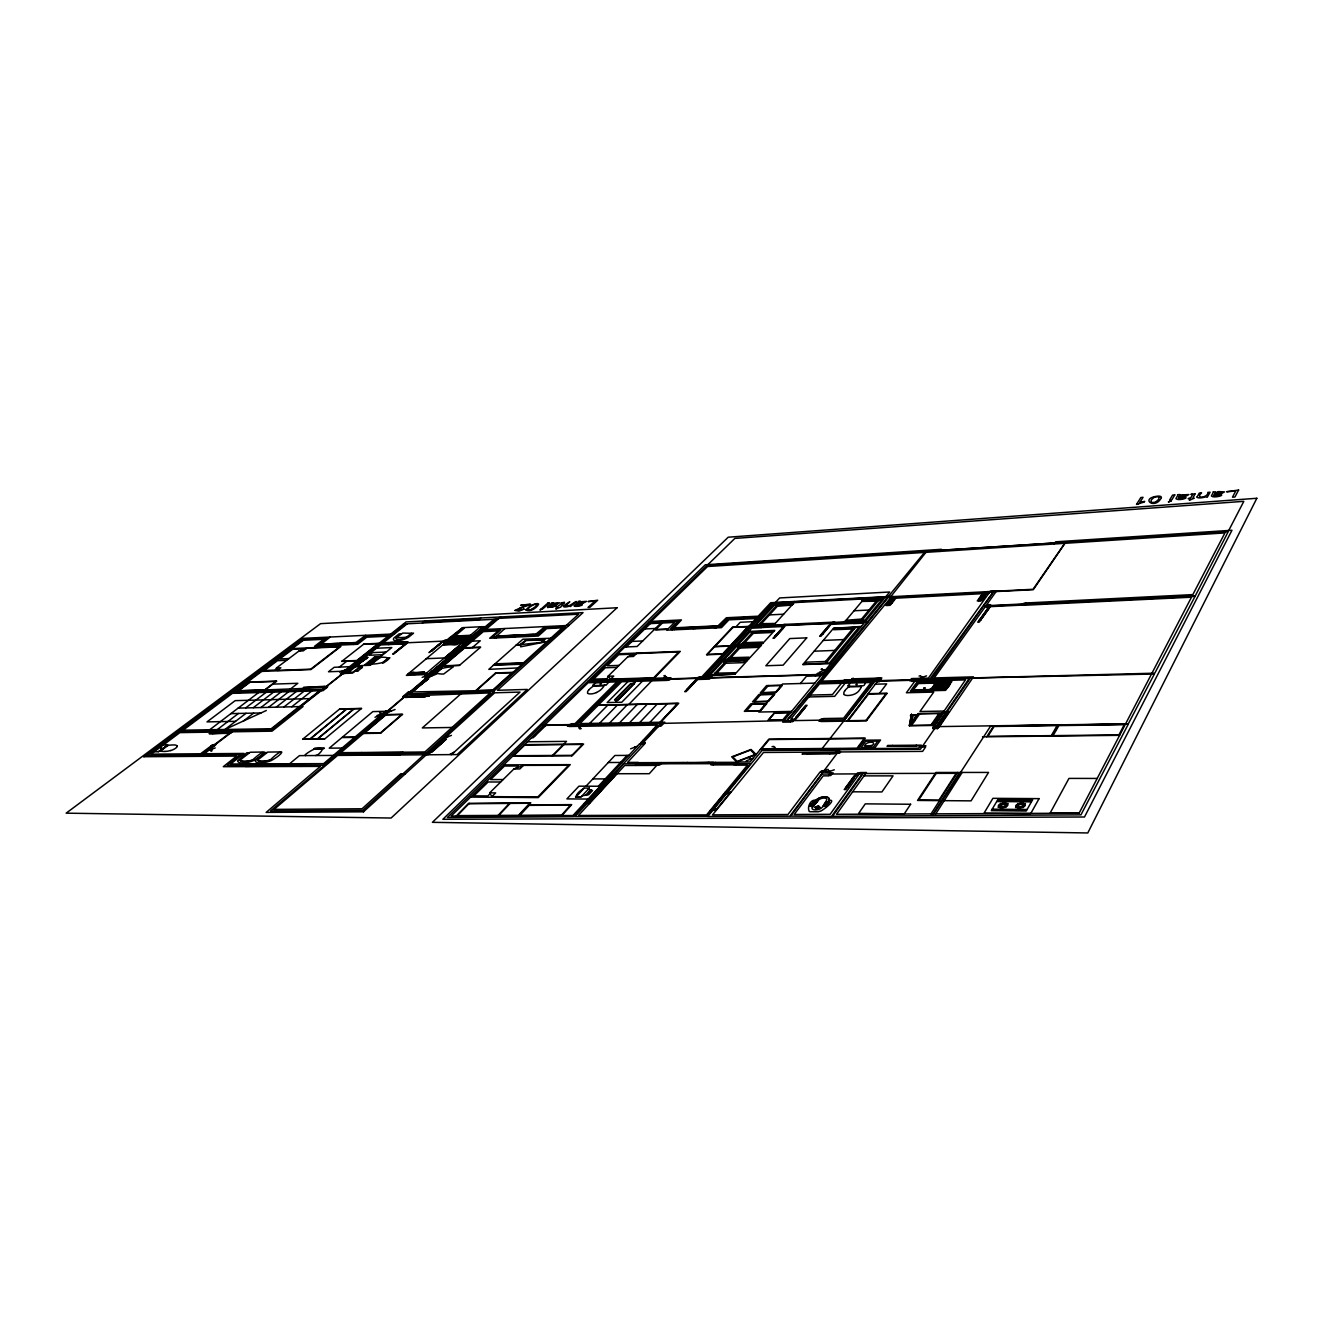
<?xml version="1.0" encoding="UTF-8"?>
<svg xmlns="http://www.w3.org/2000/svg" width="1323" height="1323" viewBox="0 0 1323 1323"><rect width="100%" height="100%" fill="white"/><g stroke="black" fill="none" stroke-linecap="round" stroke-linejoin="round"><path stroke-width="1.5" d="M666.577 677.095L664.295 677.74M664.278 677.674L666.56 677.045M634.428 747.181L636.909 746.486L630.624 748.801M750.141 759.071L752.77 758.459L746.222 760.857M599.981 684.074L600.956 683.495M447.802 736.894L445.52 737.539L451.441 735.373M574.199 605.769L574.331 605.421A8.848 2.96 -16.4 0 1 574.893 604.859L576.464 603.437M547.474 607.24L547.623 606.893A8.765 2.911 -16.7 0 1 548.185 606.331L550.765 604.049A20.143 6.615 -16.9 0 0 551.278 603.553L551.327 603.503A4.399 1.455 -16.8 0 0 551.674 602.825L553.427 602.726A4.333 1.439 -16.8 0 1 553.031 603.338L559.679 602.808L555.296 605.223A9.658 3.192 -16.7 0 1 554.287 605.372L553.692 605.438A21.135 7.078 -16.9 0 0 550.236 605.901L550.219 605.917M584.452 601.965L580.863 603.271A16.703 5.639 -16.5 0 0 577.721 603.735L578.068 603.437M436.838 673.92L431.53 676.003M422.186 677.376L427.544 675.309M913.3 714.817L911.415 725.004L910.34 725.153L912.242 714.966L916.178 714.652L914.755 720.754M775.228 623.464L759.915 623.679M395.064 709.492L389.541 711.675M914.226 721.564L915.731 714.85L913.25 714.966M376.972 715.561L382.579 713.411M374.971 717.248L380.594 715.098M443.685 644.946L445.057 643.772M462.785 627.631L447.869 639.125L470.608 638.083L484.119 626.523L470.293 637.339L450.052 638.281L462.785 627.631L482.978 626.655M339.614 672.117L344.79 670.133M600.807 684.189L601.039 683.495M782.191 685.496L776.006 692.409L760.278 692.905L766.596 685.579L782.141 685.297M774.583 694.443L768.382 701.438L752.489 701.918L758.922 694.476L774.55 694.244M389.425 711.476L391.542 710.765M382.612 713.61L380.544 714.304M380.627 715.296L378.576 716.008M324.152 748.338L323.143 748.934A29.089 10.468 -20.2 0 0 313.832 749.016L314.857 748.156A29.073 10.452 -20.2 0 1 324.152 748.074M209.563 749.909L211.63 749.132M215.202 747.925L209.696 750.124M565.616 605.686L569.8 601.816L564.425 605.173A9.046 3.026 -16.5 0 0 563.681 605.917M431.414 675.772L433.415 675.11M427.61 675.507L425.642 676.202M1228.29 531.35L1243.818 501.334L734.86 538.411L707.226 565.268L1228.157 531.813L1195.38 595.697L983.717 605.851L993.904 591.662L1033.263 589.711L1065.677 542.314M760.361 749.413L918.592 748.173L919.336 747.098L925.571 747.048L922.611 751.381L763.487 752.473L712.535 814.869L787.929 814.521L820.161 771.888L830.927 772.533L828.446 775.857L823.204 775.857L794.197 814.488L830.1 814.323L860.281 772.516L866.449 772.516L836.516 814.307L1079.105 813.182L1191.494 597.202L1024.763 605.223L1026.466 602.726M443.453 645.227L448.315 644.797A11.89 3.986 -18 0 1 451.176 644.714A17.96 6.02 -18.1 0 1 451.821 644.764L454.103 644.929A5.871 1.968 -17.8 0 0 456.187 644.714L457.113 644.45M344.79 670.43L343.037 671.026M367.513 663.914L367.529 663.881A2.712 0.893 -18.8 0 1 367.248 664.196M1051.934 736.068L1058.251 725.169M864.117 685.297L865.49 682.966M1179.19 496.654L1179.008 496.968A18.969 6.45 -9.8 0 1 1182.812 496.39L1186.499 495.1L1180.033 495.794A5.937 2.001 -9.8 0 0 1179.256 496.654M564.425 602.66L564.458 602.577A11.345 3.754 -16.7 0 1 563.499 603.553L560.704 607.092L555.759 609.043L557.777 607.24L556.09 607.34L561.911 603.602A5.06 1.687 -16.7 0 0 562.292 603.238M986.743 736.779L993.54 726.079L1125.393 724.227M935.808 813.843L962.152 772.45M931.061 813.86L957.571 772.45M1023.059 605.058L1024.035 603.09L1192.85 594.606L1224.933 532.921L707.54 566.525L651.148 621.413L681.444 619.925L672.183 629.913M856.907 684.851L855.882 684.636L856.94 684.074M937.064 727.485L946.937 713.031M924.942 747.048L925.835 745.742L887.055 746.288L887.667 745.444L921.288 745.147L919.965 747.082M937.445 728.725L948.856 711.989M933.674 725.054L941.596 713.527M934.071 725.054L941.993 713.51M943.994 712.072L932.665 728.576L937.577 728.51M915.731 746.056L916.326 745.196M930.945 725.103L938.883 713.577M1054.1 544.018L1055.622 541.818L1231.978 530.258L1084.48 817.002L442.874 819.301L705.291 564.789L941.381 549.31L939.644 551.459M911.53 725.384L919.634 713.924M891.934 746.255L892.545 745.395M979.566 620.123L987.719 608.696M988.529 608.646L980.393 620.09L988.678 608.646M990.282 606.645L979.268 622.124L977.78 622.19L990.596 604.71L986.726 604.661L996.632 590.852L990.282 591.183L928.399 678.12L911.497 678.6L909.827 680.849L912.126 680.799M463.778 644.367L464.34 643.904A7.095 2.381 -17.8 0 0 464.869 643.391L465.183 642.995M988.562 604.578L986.793 607.059L984.957 607.141L934.203 677.955L973.414 676.847L938.917 727.452L932.765 727.551L965.492 679.89L911.712 681.362L913.796 678.534M849.184 785.002L845.877 789.566L844.223 789.566L854.393 775.526L858.098 775.526M849.349 784.787L857.569 772.847L860.033 772.847M981.253 598.856L983.733 595.466L981.401 598.856M980.178 600.791L985.453 593.514M981.914 598.823L984.378 595.433M982.708 598.79L985.172 595.383M987.934 591.53L981.633 600.725L977.267 600.94L982.559 593.663M846.588 786.821L852.822 778.222M874.371 748.52L880.523 740.037L864.531 740.202L858.296 748.636M847.497 786.821L853.715 778.222M847.663 786.838L853.881 778.222M979.003 598.972L981.484 595.582M979.946 598.922L982.278 595.532M978.722 600.874L984.014 593.597M980.459 598.906L982.923 595.499M914.788 681.279L906.387 692.756L933.724 692.094L919.981 711.509L944.076 711.063M816.026 809.031L818.524 805.657M857.486 748.653L865.275 738.102L768.779 739.16L750.058 761.949L738.697 761.982L736.068 765.157L747.445 765.124L706.548 814.902L578.449 815.481L624.688 765.488L656.754 765.389L649.279 773.707L611.772 773.723M818.276 800.316L812.372 807.162A5.474 2.53 -13.9 0 0 815.365 809.924A5.474 2.53 -13.9 0 0 822.245 807.311L826.544 800.382A4.581 2.117 -13.8 0 0 824.097 798.067A4.581 2.117 -13.8 0 0 818.276 800.316L812.372 807.162M825.585 771.871L826.577 770.565L821.583 770.78L820.756 771.888M840.552 751.944L839.592 753.234L802.78 753.25L802.118 754.11L834.35 753.895L835.789 751.977M865.97 720.423L886.063 693.616M879.481 693.401L886.658 683.892L875.33 684.189M829.587 753.928L830.232 753.085M861.918 601.419L877.844 601.155M847.051 721.118L878.919 679.509M806.798 754.077L807.46 753.234M855.601 679.179L855.022 679.923L875.975 679.162M925.042 688.175L923.702 688.44M923.586 688.125L925.058 687.811M845.116 683.181L834.681 696.345L808.833 696.956M841.445 683.28L832.465 694.542L810.371 695.071M891.371 603.404L894.067 600.08M895.903 598.178L890.131 605.306L885.98 605.504L893.653 596.491M796.314 716.983L804.053 707.656M888.609 603.553L891.454 600.212M887.369 605.438L893.157 598.31M797.289 716.967L804.864 707.64M889.221 603.52L891.934 600.195M889.982 603.47L892.827 600.146M888.742 605.372L894.53 598.244M890.611 603.453L893.306 600.113M887.716 603.586L890.561 600.262M715.611 810.354L730.379 792.295M885.831 596.673L889.668 592.009L779.644 597.946L775.46 602.478M710.914 810.304L725.732 792.262M782.505 720.208L788.938 712.419M825.552 661.483L852.425 629.02M861.604 618.966L876.256 601.237M815.431 675.97L817.664 673.258L823.055 673.093M826.114 663.055L855.534 627.416M862.133 620.206L878.885 599.898M608.514 682.47L606.331 684.867M734.067 764.843L736.167 762.313M851.863 623.431L853.484 621.479M855.766 621.132L853.715 623.58L864.101 623.116L782.753 722.16L790.178 722.027L792.593 719.084L790.741 719.117L819.499 683.892L871.146 682.47L843.594 718.207L823.386 718.554L821.037 721.531L866.449 720.803L887.121 693.219L868.07 693.682M768.729 719.96L774.418 713.163M800.398 683.511L806.484 676.235L820.822 675.805M844.14 621.479L865.027 620.074L881.746 599.749L861.951 600.774M845.48 620.967L862.48 600.741M863.555 600.08L865.523 597.748M803.392 663.898L833.44 628.375L858.875 627.267L829.521 662.939L802.648 664.526L830.794 663.699M804.268 663.782L807.162 662.112L827.454 661.417M834.234 628.359L833.672 629.715L854.278 628.938M760.378 710.567L766.034 703.919M768.431 701.107L773.988 694.558M776.121 692.061L781.579 685.612M821.533 634.296L828.413 626.374M712.436 763.239L710.997 764.909L736.332 764.843M822.41 634.263L829.157 626.341M713.51 762.395L660.839 763.421L661.583 762.594M713.246 764.909L715.379 762.395M832.845 624.291L834.499 622.339M708.351 763.255L709.062 762.412M746.139 711.311L752.655 703.753M754.275 701.885L760.692 694.443M762.048 692.855L768.349 685.529M690.639 763.321L708.896 762.61M686.24 763.338L686.968 762.495M686.984 763.321L687.712 762.495M682.602 763.338L683.313 762.511M561.928 815.563L571.668 804.616L528.803 804.946M661.202 763.421L659.73 765.074L635.586 765.141M774.931 636.264L782.058 628.442M775.807 636.231L782.918 628.408M465.183 643.011L461.942 643.259L444.793 657.746M657.564 765.074L659.78 762.61M781.843 626.606L783.58 624.671M550.666 638.281L522.883 639.224L488.815 669.339L517.872 667.933M734.298 674.168L735.026 672.712L714.933 673.209M746.139 661.02L743.261 662.658L724.028 663.319M748.355 658.589L749.033 657.184L729.138 657.763M759.865 645.822L757.037 647.41L737.986 648.154M761.998 643.441L762.66 642.085L742.947 642.746M773.194 631.038L770.416 632.592L751.547 633.403M721.2 661.136L747.76 660.359L722.275 661.864L710.236 674.912L735.042 674.151L746.949 660.987M760.775 645.74L736.233 646.749L724.524 659.433L749.083 658.573L761.453 645.177L735.158 646.054M773.938 630.988L749.794 632.063L738.399 644.4L762.726 643.425L774.765 630.393L748.719 631.402M792.609 603.768L794.693 601.469M774.534 624.241L792.56 604.363M637.719 765.141L639.968 762.676M763.619 627.416L765.372 625.498M635.305 765.455L638.116 762.379L627.515 762.428L644.731 743.824L639.505 743.873L572.942 815.514L451.126 816.059L588.107 682.751L616.865 681.891L574.992 723.664L571.916 723.714L569.122 726.492L656.952 725.103L656.059 726.062L661.235 725.98L664.758 722.176L579.871 723.582L621.628 681.742L667.305 680.386L669.802 677.789L590.72 680.204L648.816 623.679L674.548 622.438L666.809 630.161L721.448 627.664L728.907 619.842L755.995 618.536L701.851 676.797L700.181 676.847L697.734 679.476L709.459 679.129L711.89 676.5L706.862 676.648M763.636 625.349L761.436 627.747L751.679 628.193L704.431 679.278M846.059 620.289L863.208 618.899M758.74 624.952L776.981 605.173M713.444 674.813L725.467 661.748M727.7 659.317L739.392 646.633M741.558 644.268L752.919 631.931M761.436 623.613L777.329 606.331M716.719 673.142L725.798 663.253M730.908 657.696L739.739 648.088M744.7 642.68L753.3 633.337M530.076 802.813L518.5 815.315L457.328 815.613L469.301 803.342M518.798 815.762L530.788 802.813L468.623 803.342L456.22 816.043M588.967 802.35L602.577 788.822M589.049 803.441L616.551 773.723M598.343 786.259L627.069 755.4M722.408 654.174L729.899 646.104L714.602 646.715L707.028 654.736M730.362 645.607L747.958 626.672L733.008 627.367M584.733 803.392L612.301 773.723M660.111 722.259L677.426 703.621M643.904 740.516L654.339 729.287M654.472 729.287L644.053 740.516L642.829 740.533M586.42 795.09L591.05 790.129M686.918 689.515L696.609 679.261M687.795 689.498L697.337 679.228M699.602 677.128L686.091 691.631L684.752 691.664L698.263 677.161L699.933 677.111M585.891 795.173L590.703 790.029M649.858 722.424L667.272 703.853M497.663 815.844L509.802 802.995M498.771 815.415L510.099 803.408M714.982 646.467L733.24 627.119M584.022 788.243L575.902 796.859L580.863 796.893M585.973 786.209L614.897 755.483L628.805 755.383M735.803 627.003L740.252 622.273L753.085 621.678M639.671 722.59L657.184 704.068M160.662 748.338L161.819 747.908M629.533 722.755L647.179 704.299M715.892 627.912L726.41 617.742L758.178 616.187L770.681 602.742L891.801 596.359L821.748 681.13L881.168 679.443L879.464 681.692L877.199 681.758M714.222 627.764L715.578 626.358M619.478 722.92L637.223 704.514M654.174 678.269L680.303 651.379L617.858 653.81M629.202 704.034L651.726 680.849M847.878 685.744L850.16 683.396M609.49 723.102L627.334 704.746M695.055 628.64L696.444 627.234M571.519 755.747L582.583 744.436L524.784 744.998L513.374 756.111M599.551 723.268L617.494 704.961M693.186 628.723L694.558 627.317M642.449 681.13L621.777 702.232L607.158 702.579L628.012 681.56M791.915 605.058L775.84 606.397M408.84 673.936L410.411 672.696M589.678 723.416L607.737 705.176M552.121 755.863L566.525 741.376L527.43 741.79M553.163 755.466L563.945 744.617M674.267 629.599L675.673 628.193M568.956 724.772L567.468 726.244L569.403 726.211M569.27 724.756L571.635 723.995M491.875 796.628L495.662 792.89L489.642 792.857L491.875 796.628L537.816 796.959L568.642 765.256L523.445 765.389L513.903 768.977L489.642 792.857M523.445 765.389L519.84 768.961L513.903 768.977M610.631 679.096L613.723 676.053L608.067 676.235L610.631 679.096L653.711 677.773L678.864 651.908L636.446 653.545L627.912 656.688L608.067 676.235M636.446 653.545L633.502 656.473L627.912 656.688M662.393 623.034L655.365 629.946L667.586 629.384M490.138 793.684L487.823 795.966L473.866 795.867L488.121 781.976L500.656 782.009M516.02 768.183L518.236 766L504.476 766.034L490.601 779.561L503.12 779.578M608.646 676.863L606.744 678.732L593.63 679.129L605.289 667.768L617.08 667.371M629.814 655.993L631.633 654.207L618.701 654.703L607.323 665.8L619.098 665.386M660.872 623.1L637.074 646.5L624.836 647.013M534.376 735.505L543.621 726.625M626.358 646.947L650.304 623.613M546.449 725.136L543.025 726.625M266.899 752.572L264.468 752.522L255.19 760.642A14.553 5.094 -20.4 0 0 271.017 760.675C286.512 752.357 284.329 746.056 270.124 760.097A13.313 4.664 -20.4 0 1 257.489 760.163L267.726 752.092L279.815 751.911M249.352 752.721L246.855 752.721L237.578 760.841A14.487 5.027 -20.5 0 0 253.222 760.758C267.726 752.804 268.04 745.924 252.346 760.179A13.247 4.581 -20.5 0 1 239.893 760.245L250.163 752.241L262.086 752.043M451.54 754.606L520.005 692.094L494.67 692.789L363.461 811.809M372.606 663.385L372.987 664.047A21.449 7.012 -18.5 0 0 382.711 662.509A60.329 19.432 -19 0 0 388.135 658.126A21.73 7.161 -18.8 0 0 381.437 657.25L379.37 657.961M407.964 674.548L411.354 674.283A11.874 4.068 -18.6 0 1 412.611 674.283L414.049 674.383A7.988 2.712 -18.4 0 0 414.81 674.383L416.629 674.25A38.268 13.247 -18.7 0 1 417.44 674.201L420.102 674.201A4.597 1.571 -18.4 0 0 421.028 674.135L422.897 673.622A7.458 2.547 -18.4 0 0 423.261 673.275L423.41 672.927A4.151 1.422 -18.4 0 0 424.468 672.084M445.355 643.54L448.53 643.226A11.394 3.771 -17.8 0 0 449.919 643.11L451.672 642.895A7.789 2.596 -17.9 0 1 452.466 642.829L454.103 642.829A35.853 11.824 -17.6 0 0 454.831 642.813L457.692 642.598A4.482 1.505 -17.9 0 1 458.502 642.598L459.313 642.746M434.027 750.009L443.751 741.178M566.095 625.547L578.631 614.203L498.936 618.37M576.63 603.288L577.44 602.544A20.308 6.747 -16.7 0 0 577.936 602.064L577.986 602.015A4.432 1.472 -16.5 0 0 578.3 601.337L580.086 601.237M541.239 642.383L543.654 639.885L526.372 640.514L520.849 644.615M542.165 642.267L544.977 639.373L525.76 640.15L519.922 644.714M475.453 690.904L495.596 672.944L512.977 672.349M476.412 690.556L495.811 673.242M399.017 754.143L400.902 752.489M531.962 636.115L533.467 634.759M398.703 754.705L399.314 754.143L379.966 754.821M534.26 634.312L516.665 635.123M399.877 754.97L403.002 752.192M533.384 636.264L544.944 626.573M444.743 644.152L447.769 643.921A22.64 7.607 -18.1 0 1 452.582 643.573L458.816 643.309A7.227 2.414 -17.9 0 0 459.279 642.978L459.346 642.928M461.049 693.715L422.318 727.931L452.019 727.468M380.892 754.275L382.777 752.622M514.895 636.892L516.433 635.553M379.122 754.292L381.024 752.638M513.225 636.975L514.763 635.635M378.791 754.838L379.42 754.292L360.964 754.424M515.54 635.172L497.646 636.413M446.612 658.821L461.429 646.368L456.534 650.436M504.857 628.524L494.471 638.033M358.55 755.251L361.725 752.506M360.319 754.97L363.147 752.77M496.39 637.736L498.159 635.983M380.363 732.909L401.679 714.585M576.927 604.462L576.96 604.446A21.317 7.21 -16.6 0 1 580.317 603.999L581.078 603.883A9.741 3.258 -16.4 0 0 582.087 603.751L586.502 601.353L579.722 601.833A4.366 1.455 -16.5 0 0 580.086 601.254M472.41 647.493L480.266 640.779L472.113 641.159M411.37 633.287L402.721 633.072L396.222 637.785A6.847 2.199 -18.3 0 0 398.769 639.571A6.847 2.199 -18.3 0 0 406.376 637.306L411.37 633.287L413.553 633.188L408.559 637.206A9.476 3.059 -18.3 0 1 397.247 640.779A9.476 3.059 -18.3 0 1 394.039 637.884L399.066 633.899L401.299 633.717M385.836 711.294L390.186 710.385L389.194 711.228M403.813 696.063L402.655 697.056L429.247 696.179L405.417 697.453L407.153 695.981M408.625 691.995L412.908 691.086M426.006 677.277L424.881 678.219L429.314 677.161M483.259 629.583L495.497 619.214M484.598 629.516L496.82 619.147M411.949 691.896L428.735 678.55L412.148 691.747M414.678 689.796L425.642 680.485M485.888 629.45L500.607 616.948M592.985 685.033L595.515 682.883M432.819 670.579L428.338 674.135L426.105 673.523A8.963 3.076 -18.2 0 1 426.419 673.126L423.277 672.96M447.042 658.474L453.789 652.768M385.406 711.311L323.622 763.636L230.682 763.999L243.994 753.432L204.486 753.746L216.013 744.518L212.705 744.733L200.6 753.763L151.054 754.16L179.862 732.628L272.025 731.172L303.066 706.515L238.19 708.103M494.091 619.28L471.087 638.761L446.595 639.885L443.949 642.068L468.491 640.96L425.593 677.293L429.727 677.161L483.325 631.633L498.225 630.906L489.675 638.248L538.329 636.032L546.664 628.59L562.225 627.846L493.016 690.408L408.195 692.012L403.399 696.08L490.238 692.905L424.848 752.026L340.805 752.671L389.623 711.212L372.854 711.592L342.31 737.225L355.011 737.06M460.404 641.324L463.017 639.125M469.483 636.065L479.356 627.747L482.548 627.003M459.048 641.175L461.148 639.422M434.556 669.124L436.772 667.272M478.149 620.107L480.679 618.006M454.169 636.776L464.323 628.144L462.405 627.995M300.106 765.637L302.091 763.983M299.742 766.182L300.387 765.637L282.857 766.232M300.817 766.447L304.108 763.702M460.437 647.079L462.868 645.078A32.877 11.179 -17.6 0 1 463.778 644.367M460.123 647.493L448.232 657.581M439.947 643.706L431.298 650.8L432.224 650.767M431.993 650.784L440.642 643.673L439.716 643.722M442.626 641.92L444.743 640.167L462.752 639.34M283.8 765.686L285.785 764.049M317.421 738.896L353.936 708.764M317.702 738.896L354.2 708.764M289.605 763.768L299.428 755.648L333.313 755.416M281.749 766.232L284.114 764.066M309.979 738.995L346.576 708.93M310.243 738.995L346.858 708.93M264.368 765.752L266.37 764.132M263.988 766.298L264.65 765.752L247.533 766.348M265.08 766.282L268.023 764.115M395.048 652.338L403.73 645.326M405.913 643.59L408.063 641.853L390.698 642.647M248.476 765.802L250.477 764.181M409.022 673.771L412.313 673.523M369.812 664.427L375.054 660.243M376.311 659.234L375.352 659.995L376.774 659.218M376.592 658.986L377.915 657.944M375.517 660.227L370.308 664.411L367.877 664.526L376.443 657.994M378.395 657.928L373.698 659.301M369.729 665.304L391.806 647.575L376.427 648.253M422.401 623.001L424.997 620.934M370.44 665.122L381.437 656.291M245.846 766.612L249.187 763.933M357.574 671.208L362.436 667.305L359.095 667.437M366.19 664.609L374.376 658.06M370.754 661.632L369.431 662.691L371.217 661.616M372.342 660.359L371.399 661.417M373.615 659.334L373.02 660.127M373.863 659.102L375.17 658.044M368.307 663.948L369.63 662.889L368.207 663.981M371.482 661.401L372.424 660.326M373.119 660.094L374.078 659.317M374.376 659.086L375.682 658.027M368.819 664.46L373.549 660.706M374.343 660.045L375.302 659.267M375.6 659.036L376.939 657.978M374.558 660.26L369.315 664.444L370.142 664.278M376.096 659.019L377.435 657.961M361.956 665.601L352.513 673.142L340.871 673.556L388.036 636.198L366.703 637.223L357.657 644.284L314.593 646.252L323.788 639.29L303.397 640.266L235.428 691.086L326.963 687.53L323.044 690.656L232.385 693.351L183.12 730.18L271.215 728.725L299.147 706.614M388.267 644.582L390.963 642.432M390.07 644.301L392.236 642.565M344.741 673.407L380.611 644.929L404.094 643.871L406.773 641.705L383.323 642.78L407.219 623.794M348.528 672.299L355.457 666.792M390.698 634.097L406.045 621.926L583.046 612.615L497.431 690.275L527.249 689.432L457.13 754.573L337.613 755.4L274.026 809.395L362.072 808.766L400.77 773.79L405.367 773.79M299.527 706.598L319.521 690.755M323.457 687.646L325.226 686.24L303.347 687.53L327.74 686.62L326.566 687.547M341.268 673.539L340.309 674.3L344.36 673.424M392.021 634.031L404.755 623.927M393.278 633.965L406.012 623.861M431.893 671.373L447.703 658.143L443.734 658.523L426.916 672.812M339.283 667.09L346.824 661.169M291.721 706.796L311.765 690.986M283.932 706.978L304.042 691.218M353.291 644.483L365.677 635.305M276.209 707.16L296.369 691.449M268.519 707.358L288.728 691.681M352.067 644.351L353.721 643.061M354.514 642.631L338.92 643.358M232.468 731.801L231.194 732.793L209.084 733.62L227.457 733.339L229.392 731.834M289.935 689.415L297.824 683.296L272.803 684.123M224.381 733.389L225.241 732.71M243.2 721.184L253.652 713.114M260.879 707.54L281.137 691.896M246.028 713.295L224.927 729.486L266.32 710.501M253.272 707.722L273.58 692.127M335.496 645.095L337.15 643.838M337.944 643.391L322.547 644.119M336.968 645.029L338.622 643.772M264.832 690.193L276.739 681.113L249.749 682.023L237.743 691.019M212.127 733.57L213.003 732.909M217.303 729.618L238.438 713.461M245.698 707.904L266.055 692.359M330.138 637.041L318.843 646.054M209.712 729.75L258.58 692.574M320.579 645.789L322.233 644.516M276.242 681.13L264.732 689.895L238.62 690.705L250.245 682.006M277.367 670.414L280.856 667.784L276.474 667.95L277.367 670.414L310.723 669.157L339.631 646.831L306.622 648.32L298.915 651.048L276.474 667.95M306.622 648.32L303.265 650.866L298.915 651.048M276.672 668.495L274.539 670.1L264.352 670.48L277.466 660.673L286.644 660.293M300.635 650.453L302.686 648.898L292.598 649.345L279.748 658.953L288.927 658.573M160.711 750.786L168.186 745.362M143.926 756.723L302.587 638.381L394.486 633.899M379.288 657.299L377.518 657.514L379.337 656.952M445.206 657.498L459.147 645.905L445.074 657.696L448.067 657.531M823.303 670.215L825.354 670.149L821.07 669.388L822.228 668.776M410.676 672.497L413.355 672.266M867.772 747.297C866.036 750.422 864.084 745.874 871.162 745.494L872.188 745.891M829.951 771.259L827.47 772.219L834.3 769.771M922.594 677.227L920.246 678.038L926.547 675.855M749.595 756.773L748.322 757.451L750.687 758.459M1156.004 501.781L1158.435 499.565A34.729 11.725 -10.4 0 0 1158.799 498.953L1158.915 497.2M531.565 609.308L534.707 607.191A30.661 10.005 -17.2 0 0 535.418 606.579L536.807 604.743A2.861 0.943 -16.9 0 0 533.285 604.776L530.043 606.877A31.405 10.435 -16.7 0 0 529.101 607.687L527.679 609.539A2.844 0.943 -17 0 0 531.433 609.44L531.366 609.39M380.875 712.27L379.684 712.832L381.09 713.61M425.824 674.3L424.7 674.829L426.122 675.524M210.903 751.266L212.11 750.703L210.985 749.876M1030.865 801.341L998.088 801.176M998.385 800.035L1031.245 800.183M1015.535 807.559L1017.288 806.848M1023.721 804.268L1025.457 803.574M998.154 807.394L999.89 806.699M1006.307 804.136L1008.043 803.425M811.098 804.103L814.786 803.937M816.671 802.135L812.752 802.284M810.668 804.682L814.621 804.45M810.238 805.277L813.595 805.227M815.613 803.309L811.892 803.458M809.808 805.856L813.083 805.806M814.092 805.046L810.685 805.079M813 806.236L809.808 806.253M825.701 801.887L829.554 801.837M824.659 803.64L828.363 803.474M824.312 804.219L828.297 803.987M823.617 805.393L826.991 805.343M823.27 805.988L826.561 805.939M827.834 804.582L824.328 804.616M827.404 805.178L823.981 805.211M826.991 805.757L823.634 805.79M826.594 806.335L823.286 806.385M853.302 678.236L851.648 678.864L881.961 678.004M732.777 756.855L750.588 750.042M862.133 600.212L883.896 599.021L866.118 620.652L844.388 621.661M595.929 682.651L608.2 682.155M158.082 751.828L154.774 751.729M579.937 727.369C582.831 725.335 576.497 726.757 579.838 728.956L581.26 728.593M774.038 748.074C770.251 750.455 778.734 749.016 773.558 746.354L772.004 746.751M863.439 685.694L863.125 685.744A50.142 19.994 -13 0 1 848.192 686.141M866.532 747.346L865.937 745.544L864.332 745.957M663.799 675.888L665.171 675.524L665.37 676.929M822.923 670.744L819.35 672.282M919.038 676.086L920.56 675.689L921.403 677.211M826.428 769.788L828.066 769.374L828.777 771.21M1218.036 492.239L1215.572 493.049A6.02 2.034 -9.4 0 0 1214.729 493.975L1214.481 494.289A19.25 6.532 -9.4 0 1 1218.351 493.711L1222.055 492.404L1215.341 492.404A5.027 1.687 -9.5 0 0 1215.242 491.825L1212.877 492.007A5.094 1.72 -9.5 0 1 1213.108 492.652A23.285 7.839 -9.7 0 1 1212.877 493.181L1211.653 495.447A10.187 3.44 -9.4 0 0 1211.438 496.009C1213.687 498.457 1225.346 495.067 1220.666 494.736M545.026 641.953L520.667 646.815A6.995 2.414 -17.3 0 0 516.02 645.144L546.812 641.771M1218.384 491.594L1224.503 491.908L1220.534 494.058A11.229 3.771 -9.4 0 1 1219.26 494.24L1218.483 494.339M582.17 795.818L588.718 794.66L592.555 790.559L588.206 789.318M376.46 657.233L377.832 657.266L376.394 657.25A4.035 1.323 -18.7 0 0 374.161 657.333M1182.911 497.018L1183.672 496.935A11.064 3.721 -9.8 0 0 1184.928 496.753L1188.881 494.537L1179.934 495.1A4.961 1.67 -9.9 0 0 1179.868 494.521L1177.536 494.703A5.011 1.687 -9.9 0 1 1177.735 495.348A22.954 7.723 -10.1 0 1 1177.487 495.86L1176.18 498.11A10.038 3.39 -9.8 0 0 1175.949 498.672C1178.131 501.119 1189.592 497.746 1185.028 497.431M930.251 689.796C932.583 689.796 937.792 683.379 935.047 683.065M416.844 673.506L423.162 672.944M1137.929 504.261L1136.507 504.377L1140.856 497.498L1143.039 497.332L1139.665 502.674A14.255 4.845 -10.2 0 1 1144.676 501.351L1144.163 502.145A11.543 3.919 -10.2 0 0 1137.83 504.245M163.986 744.849L167.359 744.617M315.717 755.549L318.016 754.656A24.046 8.55 -20.1 0 0 322.465 749.033A69.987 25.435 -20.6 0 0 314.213 749.116A24.194 8.715 -19.9 0 0 305.166 754.755L305.448 755.615M424.137 621.628L479.836 618.701M423.261 622.323L478.992 619.412M890.065 598.476L988.711 593.349M403.449 623.993L498.11 619.081M793.618 603.718L773.343 604.776L753.895 625.796L774.451 624.853M793.056 604.346L774.302 605.306L756.028 625.084L775.046 624.208M890.247 600.278L892.992 600.129M981.153 595.598L984.047 595.449M887.535 603.602L891.669 603.387M978.689 598.988L983.039 598.773M769.457 614.897L783.629 614.203M854.063 610.763L868.996 610.035M481.853 629.649L568.94 625.415M986.975 606.81L1024.928 604.975M987.388 608.712L988.86 608.63M396.222 637.785L406.376 637.306M455.095 635.999L470.409 635.288M451.722 636.892L471.964 635.95M643.309 629.037L655.414 628.475M321.324 644.169L355.755 642.581M496.786 636.032L535.666 634.246M674.283 627.813L717.926 625.796M655.844 629.483L668.049 628.921M783.795 624.423L834.714 622.091M379.056 643.309L363.924 644.003L341.764 661.368L357.028 660.756M748.669 626.424L732.595 627.152L706.532 654.769L722.904 654.157M763.421 625.597L785.564 624.588L772.996 638.248L774.335 638.182L784.82 626.457L761.651 627.515M855.551 621.38L832.465 622.438L821.021 636.231L819.648 636.297L829.769 624.439L853.93 623.348M363.56 644.284L378.196 643.623L356.879 660.491L342.128 661.07M406.624 643.011L392.633 654.124L393.675 654.075L406.69 643.54L388.532 644.367M443.337 641.341L428.999 652.603L441.832 641.953L460.652 641.109M292.284 648.584L340.921 646.385L310.888 669.57L261.739 671.406M403.498 645.343L404.54 645.293M781.761 628.458L783.1 628.392M828.099 626.391L829.471 626.325M979.235 620.14L980.723 620.074M443.486 644.251L444.528 644.202M461.595 643.441L458.171 643.656A4.035 1.356 -17.9 0 1 457.278 644.45M861.389 626.424L833.49 628.375M464.224 647.84L480.646 647.145L459.296 665.502L442.709 666.114M480.299 647.443L464.423 648.121L443.618 665.8L459.643 665.204M630.525 641.473L642.73 640.96M394.816 652.355L395.858 652.305M774.765 636.264L776.105 636.214M821.351 634.296L822.724 634.246M928.597 689.829C931.557 689.713 936.237 683.164 933.41 683.098M374.74 656.87L380.528 656.638L374.839 656.803L364.437 665.122L370.324 664.824M367.347 657.829L357.293 664.659L358.847 664.593M374.822 657.895L378.709 657.746M375.699 658.275L378.047 658.159M375.335 658.556L377.683 658.441M823.253 640.415L843.694 639.571M374.078 659.565L374.955 659.516M375.567 659.499L376.427 659.449M373.731 659.846L374.607 659.797M375.219 659.764L376.079 659.73M735.919 645.227L762.891 643.507M373.4 660.111L374.26 660.078M714.337 646.484L730.61 645.839M373.169 660.293L375.5 660.194M426.138 658.689L448.067 657.812M372.772 660.987L374.508 660.987M372.061 661.55L373.318 661.583M370.49 661.88L371.432 661.963M371.713 661.831L372.954 661.864M371.052 661.996L372.606 662.145M370.688 662.277L372.259 662.426M370.341 662.558L372.226 662.443M369.993 662.84L371.895 662.707M369.63 663.121L371.78 663.187M369.282 663.402L371.184 663.286M368.919 663.699L371.267 663.6M369.233 663.832L370.49 663.848M366.273 664.741L370.159 664.593M354.217 665.882L369.993 665.287M349.52 666.709L334.206 667.288L328.484 671.77L343.831 671.208M358.897 667.586L362.237 667.47M707.342 654.405L722.722 653.827M814.141 651.197L834.714 650.42M494.852 663.848L523.561 662.773M494.322 664.311L523.048 663.253M493.777 664.791L522.519 663.733M493.247 665.254L521.99 664.212M354.217 671.323L357.772 671.042M721.994 660.293L749.248 658.656M408.327 673.523L409.386 673.49M495.232 673.258L512.034 672.696L492.784 690.077L475.833 690.573M249.849 682.304L275.862 681.428M425.394 680.502L426.502 680.469M707.656 675.772L735.141 674.184M669.554 678.038L671.191 677.988L669.521 680.072L667.553 680.121M695.981 679.278L697.982 679.212M603.536 685.761L593.944 686.058A2.414 0.91 -16.7 0 0 593.151 686.24M414.43 689.796L415.554 689.763M855.468 679.344L876.355 678.682M814.819 683.115L782.571 684.008L758.74 712.039L791.567 711.41M768.117 685.81L781.38 685.446M309.599 698.627L235.18 700.644L207 721.895L235.544 721.333M409.369 696.857L425.758 696.345M686.753 689.515L688.092 689.481M408.873 697.271L425.262 696.774M935.593 683.793L948.872 683.263M935.179 684.371L948.326 684.024M935.047 684.57L948.194 684.223M934.633 685.132L947.797 684.801M934.501 685.331L947.665 684.983M934.088 685.909L947.251 685.562M933.955 686.108L947.119 685.761M933.509 686.72L946.689 686.372M933.376 686.902L946.557 686.571M932.963 687.48L946.143 687.15M932.831 687.679L946.011 687.348M762.28 692.591L775.609 692.243M932.368 688.324L945.565 687.993M932.235 688.506L945.432 688.175M760.444 694.707L773.79 694.393M886.823 693.599L868.533 694.046L848.126 720.704L866.747 720.407M339.813 709.095L361.047 708.599M596.011 705.209L678.749 703.224L659.416 723.449L786.623 720.622L824.593 674.631L620.586 680.634L576.431 724.789L659.301 723.449L677.806 703.505L595.879 705.357M754.507 701.603L767.902 701.306M230.897 713.626L261.028 712.948M752.423 704.034L765.835 703.737M385.654 714.585L402.639 714.238L380.528 733.24L363.395 733.488M402.242 714.569L385.82 714.916L364.371 733.14L380.941 732.892M803.723 707.656L805.194 707.623M746.387 711.03L759.865 710.765M790.774 712.386L774.451 712.816L768.101 720.109L784.357 720.192M774.931 712.965L788.69 712.7M943.382 712.088L949.467 711.972M942.687 713.097L918.145 713.544L909.447 725.814L934.203 725.451M943.15 713.295L948.161 712.998M917.864 713.94L942.406 713.51M796.132 716.983L797.62 716.95M938.189 714.602L939.413 714.585L932.897 724.045L931.657 724.061M945.548 715.065L946.772 715.048M792.345 719.365L795.702 719.315L807.08 705.308L805.591 705.341L792.659 721.697L790.426 721.73M823.154 718.852L821.252 718.885L818.987 721.283L821.269 721.233M768.928 720.159L782.753 719.927M545.274 724.425L546.879 724.409L533.186 737.738L531.912 737.754M212.805 733.058L225.042 732.859M212.242 733.488L224.579 733.223M909.744 725.401L934.485 725.037M653.264 729.304L654.637 729.287M938.487 725.401L939.727 725.384M354.597 737.407L341.896 737.572L329.262 748.156L342.029 748.041M534.211 735.505L535.501 735.489M303.116 739.077L324.631 738.813M442.808 741.178L444.032 741.161M982.493 736.828L1119.622 735.34M211.217 745.577L215.087 745.544M524.52 744.634L583.625 744.039L572.197 755.747L512.729 756.111M433.084 750.025L434.291 750.009M892.016 746.139L915.863 745.858M468.904 803.756L529.68 803.243M361.411 752.787L402.688 752.473M429.099 752.258L431.844 752.241L446.43 738.978L428.454 754.49L426.634 754.507M454.285 752.076L449.985 754.342L451.854 754.325M358.864 754.97L400.191 754.689M143.628 756.723L236.685 756.078L223.289 766.679L320.364 766.397L266.155 812.405L363.593 811.809M807.311 753.415L830.149 753.184M513.771 755.714L571.9 755.35M608.282 762.511L622.257 762.445M248.856 764.198L303.777 763.983M637.835 762.693L738.432 762.296M665.734 762.776L683.164 762.71M665.337 763.222L682.751 763.156M690.804 763.123L708.516 763.057M503.732 764.876L570.246 764.644L538.229 797.604L470.608 797.091M265.758 765.752L282.411 765.686M246.177 766.348L301.148 766.182M830.679 772.864L833.11 772.864L830.728 775.526L828.694 775.526M615.592 774.749L602.296 787.962L603.354 787.962M611.143 774.964L614.335 774.964M863.836 775.873L893.042 775.873L881.912 791.948L852.425 791.799M612.599 776.833L613.674 776.833M852.442 778.222L854.096 778.222M1097.197 778.437L1068.967 778.404L1050.23 812.884L1079.105 813.182M592.853 778.9L606.943 778.916M604.247 785.845L605.322 785.845M846.207 786.821L847.861 786.838M600.129 786.259L578.945 786.176L566.906 798.894L588.222 799.059M599.286 787.747L602.478 787.747M598.095 789.004L601.304 789.021M599.534 790.939L600.609 790.956M725.153 792.262L730.957 792.295M724.822 793.387L725.98 793.387L713.031 809.18L711.857 809.163M725.798 793.602L729.287 793.635M722.986 795.603L724.144 795.619M1011.748 800.316L1017.668 800.365M939.545 800.613L917.517 800.448L935.94 772.467L988.546 772.434L971.082 800.862L944.209 800.647M1011.351 801.01L1017.271 801.06M816.043 800.299C810.966 798.811 807.08 806.385 809.031 810.999A2.299 1.075 -14 0 0 810.404 811.71L817.614 811.793A2.315 1.075 -13.9 0 0 820.028 811.115C820.343 812.504 838.865 798.497 828.628 800.398A6.962 3.208 -13.8 0 0 824.874 796.909A6.962 3.208 -13.8 0 0 816.043 800.299A6.962 3.208 -13.8 0 1 825.023 796.909A6.962 3.208 -13.8 0 1 828.777 800.398M996.715 801.54L1031.444 801.804M813.182 801.705L816.655 801.738M590.984 800.167L592.059 800.183M825.717 802.284L829.223 802.3M812.322 802.863L815.811 802.78M825.37 802.863L828.793 802.896M585.94 802.102L590.041 802.35M584.187 803.392L589.578 803.441M810.255 805.674L813.248 805.69M814.455 807.245L820.161 807.295M992.2 809.163L1027.095 809.511M713.725 806.881L714.9 806.898M713.213 808.948L716.735 808.981M710.335 810.304L716.206 810.371M562.027 602.941L561.035 603.023L564.375 602.279M581.673 604.446C584.832 605.024 575.72 607.29 574.265 606M554.85 605.934L556.371 605.967L547.623 607.538M413.801 672.316L415.257 672.464A12.089 4.101 -18.3 0 0 418.233 672.316A18.175 6.152 -18.3 0 0 419.126 672.183L422.103 671.819A6.069 2.067 -18.4 0 1 423.906 671.886L424.27 672.101M382.628 662.939L383.753 662.757A25.782 8.418 -18.7 0 0 389.888 657.796L388.697 657.829A25.765 8.418 -18.8 0 1 382.512 662.806M434.754 673.49L435.978 673.324A26.923 9.344 -18 0 1 442.08 668.132M441.998 668.032L440.824 668.165A26.923 9.344 -18 0 0 434.655 673.374M584.435 601.816L579.309 602.56A5.226 1.753 -16.4 0 0 578.118 603.437M565.715 605.984L569.568 605.537L576.216 601.452L570.494 606.546L569.27 606.116A4.234 1.406 -16.6 0 1 566.426 606.86L566.161 606.877A4.151 1.389 -16.6 0 1 563.416 605.967M1001.825 804.632A2.365 1.125 -10.7 0 1 1005.43 805.012A2.365 1.125 -10.7 0 1 1002.04 806.583A2.365 1.125 -10.7 0 1 1001.825 804.632L1002.073 804.665M1017.867 803.508L1018.793 804.235M1022.216 806.898L1023.159 807.625M1000.519 803.375L1001.428 804.086M1004.785 806.732L1005.695 807.46M1194.934 493.793L1190.882 494.389A2.596 0.876 -9.7 0 1 1192.271 494.289M750.29 749.761L755.086 754.523L737.176 761.403L732.495 756.574M1194.967 493.843L1194.983 493.909A12.982 4.366 -9.8 0 1 1194.603 494.785L1192.999 497.663L1194.256 498.209L1189.36 500.259L1190.386 498.506L1188.12 498.672L1190.766 497.845L1192.453 494.918A5.805 1.951 -9.8 0 0 1192.585 494.653M1158.981 497.183A3.258 1.091 -10.1 0 0 1154.069 497.398L1151.688 499.499A35.969 12.139 -9.8 0 0 1151.192 500.309L1151.06 502.079A3.241 1.091 -10.1 0 0 1156.137 501.814M1185.292 497.448A4.201 1.422 -9.8 0 1 1178.628 498.556M1178.561 498.573A2.861 0.959 -9.8 0 1 1178.545 497.861M1178.611 497.613A24.194 8.252 -9.8 0 1 1182.745 497.068M1197.199 496.968A10.402 3.506 -9.5 0 1 1197.447 496.373L1199.333 493.032L1201.565 492.867C1194.421 499.366 1208.527 497.68 1207.849 492.388L1210.098 492.222L1207.287 497.233L1205.154 496.886A4.862 1.637 -9.6 0 1 1201.962 497.713L1201.631 497.762A4.763 1.604 -9.6 0 1 1196.885 497.035M1220.931 494.769A4.267 1.439 -9.4 0 1 1214.167 495.877M1214.101 495.893A2.894 0.976 -9.4 0 1 1214.051 495.182M1214.117 494.934A24.558 8.368 -9.4 0 1 1218.318 494.389M555.015 605.967A3.671 1.224 -16.7 0 1 549.541 606.877A2.497 0.827 -16.7 0 1 550.021 606.149M581.855 604.479A3.704 1.24 -16.5 0 1 576.299 605.405A2.514 0.843 -16.5 0 1 576.745 604.661M861.24 686.72A2.663 1.091 -13.2 0 0 860.711 686.587L849.366 686.885A2.646 1.075 -13.4 0 0 848.506 687.084M844.124 694.195A11.957 4.912 -13.3 0 1 844.802 690.854M844.736 690.854A27.336 11.229 -13.1 0 1 849.68 686.207M844.14 694.691A7.69 3.159 -13.3 0 0 854.675 694.046A11.924 4.895 -13.4 0 0 859.107 690.507A26.989 11.031 -13.6 0 0 861.455 685.909M576.381 796.148A16.422 6.995 -17.3 0 1 583.129 788.988M416.844 673.523A22.855 7.74 -18.2 0 1 412.263 673.572M911.001 716.239A3.39 1.455 -12.4 0 1 911.282 714.734L911.315 714.552A3.605 1.538 -12.4 0 0 910.968 716.421M270.124 760.097A18.82 6.565 -20.3 0 1 257.489 760.163M252.346 760.179A18.737 6.483 -20.4 0 1 239.893 760.245M166.748 745.593A23.764 7.773 -21.1 0 1 173.66 744.948A10.386 3.39 -21 0 1 176.918 745.808M177.348 745.99A6.665 2.183 -21 0 1 170.75 750.588M170.766 750.455A10.336 3.374 -21 0 1 165.077 751.398M165.044 751.431A23.367 7.607 -20.8 0 1 159.686 750.885M604.346 685.149A24.624 9.261 -16.8 0 1 601.221 689.349A10.865 4.101 -16.7 0 1 596.375 692.491M596.508 692.591A6.995 2.646 -16.7 0 1 587.495 693.202M587.61 692.739A10.898 4.118 -16.6 0 1 589.049 689.713M589 689.713A24.856 9.443 -16.5 0 1 594.374 685.463M605.802 685A45.677 16.901 -16.3 0 1 593.167 685.397M525.876 609.903C529.845 612.466 536.691 608.067 538.626 604.231A4.465 1.472 -16.9 0 0 537.039 603.569L530.821 605.273L525.876 609.853M913.333 689.812L944.539 689.448L949.269 682.685L918.476 683.561L913.366 689.73M911.745 690.424L943.894 690.027C947.053 689.812 952.444 682.288 949.534 682.106L917.831 682.999L911.779 690.341M1161.396 497.564C1155.161 510.628 1138.772 498.192 1158.055 496.092A5.094 1.72 -10.1 0 1 1160.933 496.638L1161.396 497.564M467.036 641.589L445.355 642.73L406.393 675.391L428.354 674.416L467.019 641.705M515.011 610.465L518.98 611.143L524.288 609.027L516.979 610.283L520.104 608.1A32.265 10.749 -17 0 1 523.974 606.794A14.173 4.614 -17 0 0 529.696 604.661A3.556 1.158 -17 0 0 530.374 604.032L520.584 605.339L527.149 604.975A7.855 2.563 -17 0 1 525.181 605.736L515.027 610.399M357.623 664.642L367.777 657.366L357.623 664.642M452.813 667.139L443.701 674.019A22.276 7.657 -18 0 1 436.474 673.027A64.05 22.541 -17.7 0 1 441.882 668.446A22.557 7.822 -18.2 0 1 452.069 666.858L452.813 667.139M766.662 703.737L760.345 710.914L744.353 711.361L750.885 703.786L766.629 703.621M911.514 714.288L909.381 725.649L911.514 714.288M557.678 603.437L554.105 604.76A16.571 5.524 -16.8 0 0 551.013 605.223L551.36 604.925A5.193 1.72 -16.7 0 1 552.567 604.049L557.678 603.47M1256.85 498.275L1087.787 832.961L432.406 822.327L728.212 537.204L1256.85 498.275M1124.252 724.69L1118.927 734.893L1053.075 735.621L1058.88 725.599L1124.252 724.69M1128.337 724.111L1080.941 814.852L932.517 815.712L990.596 726.079L1128.337 724.111M1154.384 674.002L1128.287 723.846L936.684 726.625L970.371 678.12L1154.384 674.002M1195.049 596.375L1154.797 673.175L931.607 678.98L983.386 606.314L1195.049 596.375M1238.626 490.039L1234.938 497.018L1232.457 497.2L1235.732 491.048L1226.586 491.743L1238.626 490.039M1039.084 798.629L1030.716 813.579L984.08 813.083L992.895 798.331L1039.084 798.629M1032.552 799.82L1026.235 811.016L991.307 810.652L997.873 799.572L1032.552 799.82M366.918 664.278L367.215 663.948A2.712 0.893 -18.7 0 0 366.934 664.245L366.934 664.245M1057.127 725.616L1051.305 735.638L987.868 736.349L994.119 726.492L1057.127 725.616M1171.268 500.822L1168.457 501.963L1171.268 500.822M1174.791 494.901L1171.831 499.896L1169.598 500.061L1172.591 495.083L1174.791 494.901M956.413 772.913L938.966 800.134L918.708 799.985L936.502 772.913L956.413 772.913M959.059 773.327L931.839 815.696L832.564 816.324L863.191 773.508L959.059 773.327M910.621 804.252L904.221 813.926L858.627 813.397L865.292 803.855L910.621 804.252M969.246 678.434L920.444 749.231L821.17 749.827L874.817 681.411L969.246 678.434M1065.428 542.331L1033.098 589.264L890.677 596.739L926.861 551.178L1065.428 542.331M951.684 681.676L945.598 690.374L910.34 691.234L916.624 682.618L951.684 681.676M862.249 773.872L831.506 816.39L790.724 816.109L822.03 774.054L862.249 773.872M877.761 741.112L873.13 747.462L861.075 747.561L865.738 741.227L877.761 741.112M993.027 592.208L929.804 679.162L819.102 682.37L888.047 597.649L993.027 592.208M864.167 738.532L857.006 748.239L761.453 748.983L769.192 739.557L864.167 738.532M839.592 750.042L789.814 816.208L707.755 816.456L762.065 750.455L839.592 750.042M873.825 681.213L844.438 719.778L787.036 720.721L818.838 682.618L873.825 681.213M880.92 678.451L844.173 680.22L880.92 678.451M887.386 597.698L867.838 621.512L750.786 626.738L772.235 603.784L887.386 597.698M925.455 551.294L888.047 596.888L772.268 602.974L759.419 616.832L726.84 618.403L719.414 626.159L671.77 628.359L679.427 620.702L648.601 622.207L706.895 565.566L925.455 551.294M750.488 763.652L706.912 816.274L574.893 816.688L623.811 763.801L750.488 763.652M867.574 621.827L823.915 674.35L703.588 677.839L750.588 626.986L867.574 621.827M806.732 637.851L783.133 665.171L765.868 665.75L789.798 638.562L806.732 637.851M570.56 805.046L561.597 815.117L519.922 815.315L529.117 805.376L570.56 805.046M656.77 726.972L660.409 725.98L656.258 726.046L640.646 742.881L642.035 742.865L656.77 726.989L655.398 727.005L656.77 726.972M645.211 742.616L644.136 743.807L639.952 743.857L645.211 742.616M758.74 617.56L702.993 677.823L587.792 681.312L648.138 622.653L677.872 621.281L670.596 628.789L720.357 626.622L727.633 619.114L758.74 617.56M589.363 788.095L580.995 797.041L575.522 796.992L583.923 788.078L589.363 788.095M661.07 723.648L573.719 816.721L447.339 817.498L541.851 725.401L661.07 723.648M634.891 682.685L616.898 700.942L615.642 700.975L615.36 699.884L631.17 683.859L634.891 682.685M634.213 683.776L618.436 699.801L614.534 699.9L630.36 683.892L634.213 683.776M619.991 680.535L576.051 724.508L542.265 725.054L587.561 681.527L619.991 680.535M617.047 607.753L391.112 818.027L66.15 813.165L320.579 623.646L617.047 607.753M425.692 753.184L362.783 810.371L270.537 810.933L337.613 754.11L425.692 753.184M493.959 691.416L426.668 752.622L338.01 753.647L407.649 694.261L493.959 691.416M594.92 601.171L588.024 607.439L589.876 607.34L597.698 600.229L588.04 601.552L594.92 601.171M565.037 626.953L493.859 691.168L407.931 693.947L483.044 630.591L500.673 629.946L492.801 636.892L537.618 634.709L545.39 627.78L565.037 626.953M541.057 609.043L539.916 610.052L542.728 608.96L541.057 609.043M547.937 603.04L542.132 608.1L543.803 608.018L549.607 602.941L547.937 603.04M471.087 639.852L323.887 765.223L227.159 765.339L240.621 754.738L201.576 755.036L233.691 730.66L271.298 729.783L380.693 643.987L471.087 639.852M361.526 708.433L324.697 738.978L302.636 739.259L339.746 708.93L361.526 708.433M385.456 652.074L382.165 654.72L369.299 655.265L372.606 652.619L385.456 652.074M360.104 666.627L353.191 672.134L346.791 672.365L353.721 666.858L360.104 666.627M321.39 689.895L271.265 729.635L180.275 731.123L231.856 692.591L321.39 689.895M391.625 634.858L322.332 689.581L232.236 692.293L303.662 639.323L327.228 637.967L317.768 645.012L357.078 643.408L366.206 636.297L391.625 634.858M233.179 730.494L200.666 755.119L147.366 755.416L179.366 731.52L233.179 730.494M756.161 754.523L736.679 761.998L731.718 756.872L751.067 749.463L756.161 754.523M377.336 658.722L375.004 658.821L377.32 658.738M816.456 808.37A2.166 1.009 -13.9 0 0 819.417 806.749A2.166 1.009 -13.9 0 0 816.059 806.683A2.166 1.009 -13.9 0 0 816.456 808.37M1018.776 807.526A3.952 1.885 -10.3 0 0 1024.399 804.897A3.952 1.885 -10.3 0 0 1018.346 804.285A3.952 1.885 -10.3 0 0 1018.776 807.526M1018.346 808.006A4.928 2.348 -10.3 0 0 1025.375 804.731A4.928 2.348 -10.3 0 0 1017.8 803.971A4.928 2.348 -10.3 0 0 1018.346 808.006M1019.454 806.749A2.381 1.141 -10.3 0 0 1022.861 805.161A2.381 1.141 -10.3 0 0 1019.206 804.781A2.381 1.141 -10.3 0 0 1019.454 806.749M1000.916 807.84A4.912 2.332 -10.7 0 0 1007.928 804.582A4.912 2.332 -10.7 0 0 1000.453 803.822A4.912 2.332 -10.7 0 0 1000.916 807.84M1001.362 807.361A3.919 1.869 -10.7 0 0 1006.968 804.748A3.919 1.869 -10.7 0 0 1000.982 804.136A3.919 1.869 -10.7 0 0 1001.362 807.361M867.508 746.453A4.399 1.918 -13 0 0 873.709 743.427A4.399 1.918 -13 0 0 867.045 743.146A4.399 1.918 -13 0 0 867.508 746.453M158.578 751.596A44.188 14.106 -21.2 0 0 167.525 744.899A44.122 14.073 -21.2 0 1 158.628 751.58"/></g></svg>
